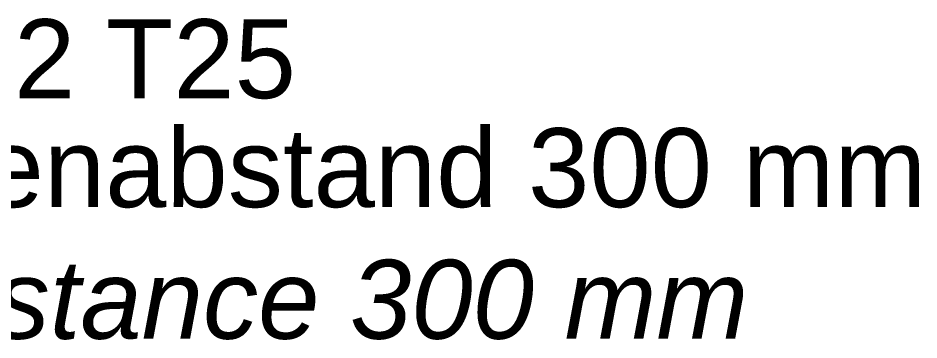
# Model space of a CAD drawing. Header units: millimetres. Extents: x -1 to 277, y 0 to 231.
# Drawn here: x 220.2 to 277.3, y 165.8 to 186.1 of the extents above; entities that cross this region are included whole.
import ezdxf
from ezdxf.enums import TextEntityAlignment as Align

# ---------------------------------------------------------------- set-up
doc = ezdxf.new("R2010")
doc.units = ezdxf.units.MM
doc.layers.add('AM_5', color=3, linetype='Continuous', lineweight=25)
doc.styles.add('SWISS', font='swiss.ttf')

msp = doc.modelspace()

# ---------------------------------------------------------------- texts
at = {"layer": 'AM_5', "color": 30, "style": 'SWISS'}
msp.add_text('ST4.8 x 32 T25', height=5, dxfattribs=at).set_placement((237.848945603296, 181.0627110841305), align=Align.RIGHT)
at = {"layer": 'AM_5', "color": 30, "insert": (191.9828220459288, 179.1627110841291), "char_height": 5, "width": 103.8834941544396, "attachment_point": 1, "style": 'SWISS'}
msp.add_mtext('Schraubenabstand 300 mm\\P{\\fSwis721 BT|b0|i1|c0|p34;Screw distance 300 mm}', dxfattribs=at)

doc.saveas('drawing.dxf')
